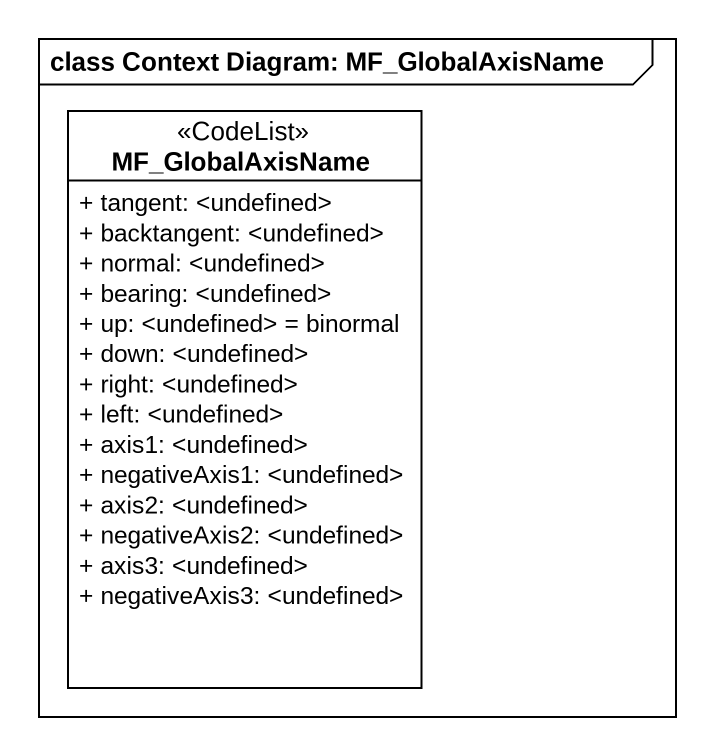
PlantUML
@startuml
mainframe class Context Diagram: MF_GlobalAxisName
hide circle
hide empty members
skinparam classAttributeIconSize 0
class MF_GlobalAxisName <<CodeList>> {
  + tangent: <undefined>
  + backtangent: <undefined>
  + normal: <undefined>
  + bearing: <undefined>
  + up: <undefined> = binormal
  + down: <undefined>
  + right: <undefined>
  + left: <undefined>
  + axis1: <undefined>
  + negativeAxis1: <undefined>
  + axis2: <undefined>
  + negativeAxis2: <undefined>
  + axis3: <undefined>
  + negativeAxis3: <undefined>
}
@enduml
